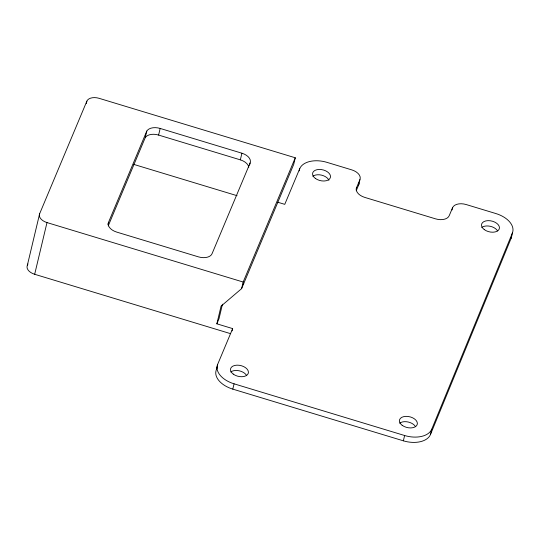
<?xml version="1.0" encoding="UTF-8"?>
<svg xmlns="http://www.w3.org/2000/svg" width="540" height="540" viewBox="0 0 540 540"><rect width="100%" height="100%" fill="white"/><g stroke="black" fill="none" stroke-linecap="round" stroke-linejoin="round"><path stroke-width="0.81" d="M230.58 333.666L34.675 274.286A10.28 6.23 13.4 0 1 27.297 265.525L39.616 213.806L86.866 101.142A10.28 6.23 13.4 0 1 99.103 98.321L295.286 157.781L293.706 164.41L241.589 288.664L221.069 306.14L216.857 323.818L232.652 328.603L232.106 330.878M34.675 274.286L46.994 222.575A10.28 6.23 13.4 0 1 39.616 213.806M86.292 103.565L86.866 101.142M107.98 224.559L108.506 222.352L146.799 131.058L147.65 130.019A11.421 6.926 13.4 0 1 160.178 128.439L241.92 153.212A11.421 6.926 13.4 0 1 250.115 162.959L249.588 165.166M108.223 225.889L145.22 137.686L146.799 131.058M145.22 137.686L146.07 136.654A11.421 6.926 13.4 0 1 158.598 135.067L160.178 128.439M248.805 167.184A11.421 6.926 13.4 0 0 240.341 159.847L241.92 153.212M222.46 304.202L219.017 318.668L216.857 323.818M277.654 202.196L284.762 204.35L299.747 168.622A22.849 13.844 13.4 0 1 326.943 162.351L351.736 169.864A11.421 6.926 13.4 0 1 359.937 179.604L356.562 187.65A11.421 6.926 13.4 0 0 364.757 197.397L435.598 218.862A11.421 6.926 13.4 0 0 449.199 215.73L452.574 207.684A11.421 6.926 13.4 0 1 466.175 204.545L495.875 213.55A22.95 13.905 13.4 0 1 512.365 233.064L511.103 238.363L430.461 434.525A22.748 13.784 13.4 0 1 403.36 440.822L232.801 389.124A22.849 13.844 13.4 0 1 216.398 369.644L217.667 364.338L232.652 328.603M241.589 288.664L243.169 282.035L295.286 157.781M232.801 389.124L234.063 383.819A22.849 13.844 13.4 0 1 217.667 364.338M299.207 170.897L299.747 168.622M356.198 189.169L356.562 187.65M356.218 190.762L358.668 184.91L359.937 179.604M452.034 209.959L452.574 207.684M403.36 440.822L404.622 435.517A22.748 13.784 13.4 0 0 431.73 429.219L512.365 233.064M430.461 434.525L431.73 429.219M27.297 265.525L27.945 263.966M250.115 162.959L212.044 253.732A11.421 6.926 13.4 0 1 198.443 256.865L116.708 232.092A11.421 6.926 13.4 0 1 108.506 222.352M216.398 369.644L217.377 367.308M242.467 284.607L243.749 283.514M158.598 135.067L240.341 159.847M133.333 164.261L237.053 195.696M46.994 222.575L243.169 282.035M234.063 383.819L404.622 435.517M481.754 227.489A9.139 5.535 13.4 0 1 490.212 226.28A9.139 5.535 13.4 0 1 497.596 230.945M312.829 176.29A9.139 5.535 13.4 0 1 321.671 175.169A9.139 5.535 13.4 0 1 328.914 180.245M230.742 372.006A9.139 5.535 13.4 0 1 239.2 370.798A9.139 5.535 13.4 0 1 246.578 375.462M399.674 423.205A9.139 5.535 13.4 0 1 408.132 421.996A9.139 5.535 13.4 0 1 415.51 426.661M511.738 234.799A22.95 13.905 13.4 0 1 511.103 238.363M358.999 183.128A11.421 6.926 13.4 0 1 358.668 184.91M484.245 229.568A9.139 5.535 13.4 0 0 499.196 229.068A9.139 5.535 13.4 0 0 487.985 220.644A9.139 5.535 13.4 0 0 484.245 229.568M315.313 178.369A9.139 5.535 13.4 0 0 330.264 177.869A9.139 5.535 13.4 0 0 319.059 169.445A9.139 5.535 13.4 0 0 315.313 178.369M233.233 374.085A9.139 5.535 13.4 0 0 248.177 373.586A9.139 5.535 13.4 0 0 236.972 365.162A9.139 5.535 13.4 0 0 233.233 374.085M402.158 425.284A9.139 5.535 13.4 0 0 417.11 424.784A9.139 5.535 13.4 0 0 405.905 416.36A9.139 5.535 13.4 0 0 402.158 425.284"/></g></svg>
